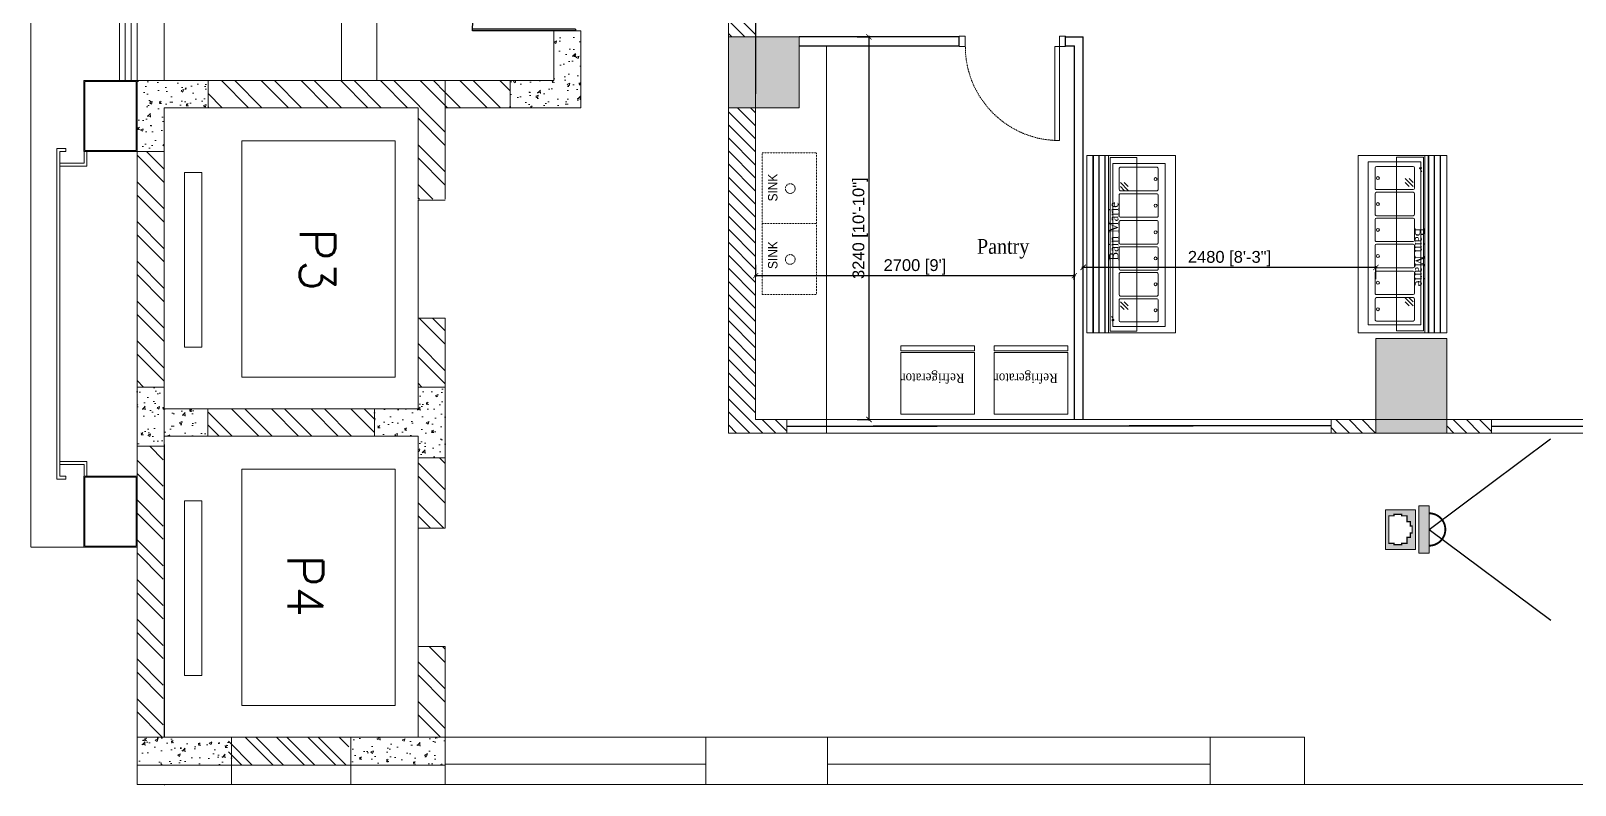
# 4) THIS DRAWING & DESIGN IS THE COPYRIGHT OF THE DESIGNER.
# Model space of a CAD drawing. Header units: millimetres. Extents: x 14520794 to 14796193, y 1415067 to 1454683.
# Drawn here: x 14520794 to 14533877, y 1436952 to 1443339 of the extents above; entities that cross this region are included whole.
import ezdxf
from ezdxf.enums import TextEntityAlignment as Align

# ---------------------------------------------------------------- set-up
doc = ezdxf.new("R2010")
doc.units = ezdxf.units.MM
doc.header["$LTSCALE"] = 0.01
doc.header["$MEASUREMENT"] = 0
doc.header["$PDMODE"] = 35
doc.linetypes.add('HIDDEN', pattern=[0.375, 0.25, -0.125])
doc.layers.get('0').update_dxf_attribs({"color": 6, "lineweight": 0})
doc.layers.get('Defpoints').update_dxf_attribs({"color": 2})
for name, color, linetype in [('12', 12, 'Continuous'), ('DOOR1', 5, 'Continuous'), ('DRIVE', 172, 'Continuous'), ('EPSILON DOME CAMERA', 1, 'Continuous'), ('GLASS', 5, 'Continuous'), ('LIGHT', 2, 'Continuous'), ('RCC', 7, 'Continuous'), ('STAIR', 2, 'Continuous'), ('TEMPLATE', 252, 'Continuous'), ('TEXT1', 5, 'Continuous'), ('WIN', 5, 'Continuous')]:
    doc.layers.add(name, color=color, linetype=linetype)
for name, color, linetype, lineweight in [('7', 7, 'Continuous', 9), ('8 core c.', 32, 'Continuous', 20), ('A-DOOR', 5, 'Continuous', 20), ('COL', 5, 'Continuous', 40), ('DIM', 6, 'Continuous', 13), ('ELE-1', 7, 'Continuous', 20), ('ELEV', 7, 'Continuous', 18), ('fur', 32, 'Continuous', 9), ('fur_h', 32, 'Continuous', 13), ('glass part', 5, 'Continuous', 0), ('H', 8, 'Continuous', 5), ('HIDDEN', 30, 'HIDDEN', 5), ('IP Patch Cod-Jack', 42, 'Continuous', 13), ('partition', 34, 'Continuous', 30), ('text-1', 2, 'Continuous', 25), ('TXT2', 7, 'Continuous', 15), ('WALL', 7, 'Continuous', 30)]:
    doc.layers.add(name, color=color, linetype=linetype, lineweight=lineweight)
doc.styles.add('250MM', font='romans.shx')
doc.styles.add('S2', font='arial.ttf', dxfattribs={"width": 0.9, "height": 150})
doc.styles.add('SMALL', font='arial.ttf', dxfattribs={"height": 100})
doc.styles.add('TIMES', font='times.ttf', dxfattribs={"width": 0.9, "height": 250})
doc.dimstyles.new('AJI', dxfattribs={"dimtxt": 200, "dimasz": 75, "dimexe": 100, "dimexo": 25, "dimgap": 50, "dimtad": 1, "dimdec": 0, "dimrnd": 5, "dimzin": 0, "dimdsep": 46, "dimtxsty": 'SMALL', "dimblk": 'ARCHTICK', "dimcen": 0, "dimdle": 100, "dimclrd": 7, "dimclre": 7, "dimclrt": 256, "dimazin": 0, "dimtfac": 1, "dimtdec": 0, "dimtofl": 0, "dimtmove": 0, "dimatfit": 3, "dimldrblk": 'CLOSEDBLANK', "dimfxl": 100, "dimtolj": 1, "dimtzin": 0, "dimarcsym": 0})
pattern_1 = [(50, (8764406.91, 736593.99), (227.730836, -19.923857), [23.8125, -261.9375]), (355, (8764406.91, 736593.99), (-44.054277, 238.821057), [19.05, -209.55073]), (100.4514447, (8764425.9, 736592.32), (183.676559, 218.89719), [20.237511, -222.612806]), (46.1842, (8764406.9, 736657.49), (338.848801, -52.55291), [35.71875, -392.90625]), (96.6355576, (8764435.15, 736653.1), (296.755168, 309.282656), [30.356279, -333.91951]), (351.184151, (8764406.9, 736657.5), (296.755168, 309.282656), [28.574959, -314.324665]), (21, (8764438.66, 736641.61), (189.517989, -127.831498), [23.8125, -261.9375]), (326, (8764438.66, 736641.6), (77.252535, 230.234958), [19.05, -209.55]), (71.451445, (8764454.46, 736630.96), (266.770524, 102.403461), [20.237511, -222.612422]), (37.5, (8764406.91, 736593.985), (3.8607541, 105.6937986), [0, -207.01, 0, -212.725, 0, -210.34375]), (7.5, (8764406.91, 736593.99), (83.5245781, 125.2257185), [0, -121.285, 0, -202.2475, 0, -80.16875]), (327.5, (8764336.11, 736593.985), (169.488244, -7.16093), [0, -79.375, 0, -247.65, 0, -328.6125]), (317.5, (8764304.36, 736593.99), (185.1614767, 31.7831138), [0, -103.1875, 0, -164.465, 0, -233.3625])]
pattern_2 = [(315, (8764406.91, 736593.99), (168.379802, 168.379802), []), (315, (8764406.91, 736481.73), (168.379802, 168.379802), [])]
pattern_3 = [(315, (8833005.4, 736593.985), (55.2427173, 55.2427173), [])]

# ---------------------------------------------------------------- blocks, each defined once
blk = doc.blocks.new('DOORR')
for p, q in [((0, 0.458), (-0.917, 0.458)), ((0, 0.444), (-0.917, 0.444)), ((0, 0.444), (0, 0.458))]:
    blk.add_line(p, q)
blk.add_arc((0, 0.458), 0.917, 180, 270)
blk = doc.blocks.new('A$C5AA46AE6')
at = {"layer": 'DOOR1', "xscale": -1133.994919283093, "yscale": 1133.994919283093, "zscale": 1133.994919283093}
blk.add_blockref('DOORR', (0, 520), dxfattribs=at)
blk = doc.blocks.new('312')
at = {"layer": 'fur_h', "ltscale": 5000}
for p, q in [((14580530, 1440801), (14579030, 1440801)), ((14579030, 1440801), (14579030, 1440050)), ((14580530, 1440050), (14580530, 1440801)), ((14579030, 1440749), (14580530, 1440749)), ((14579030, 1440745), (14580530, 1440745)), ((14579030, 1440699), (14580530, 1440699)), ((14579030, 1440695), (14580530, 1440695)), ((14579030, 1440649), (14580530, 1440649)), ((14579030, 1440645), (14580530, 1440645)), ((14580530, 1440617), (14579030, 1440617)), ((14580515, 1440604), (14579044, 1440604)), ((14579044, 1440604), (14579044, 1440376)), ((14579082, 1440581), (14579082, 1440137)), ((14580230, 1440581), (14579082, 1440581)), ((14579082, 1440581), (14580463, 1440581)), ((14579122, 1440517), (14579122, 1440206)), ((14579131, 1440586), (14579132, 1440571)), ((14579131, 1440584), (14579136, 1440583)), ((14579132, 1440578), (14579131, 1440577)), ((14579132, 1440573), (14579137, 1440572)), ((14579307, 1440527), (14579133, 1440527)), ((14579292, 1440516), (14579225, 1440449)), ((14579258, 1440516), (14579225, 1440483)), ((14579318, 1440206), (14579318, 1440517)), ((14579340, 1440517), (14579340, 1440206)), ((14579528, 1440527), (14579351, 1440527)), ((14579539, 1440206), (14579539, 1440517)), ((14579560, 1440517), (14579560, 1440206)), ((14579748, 1440527), (14579570, 1440527)), ((14579758, 1440206), (14579758, 1440517)), ((14579781, 1440517), (14579781, 1440206)), ((14579969, 1440527), (14579791, 1440527)), ((14579979, 1440206), (14579979, 1440517)), ((14580007, 1440517), (14580007, 1440206)), ((14580195, 1440527), (14580018, 1440527)), ((14580206, 1440206), (14580206, 1440517)), ((14580232, 1440517), (14580232, 1440206)), ((14580301, 1440516), (14580234, 1440449)), ((14580268, 1440516), (14580234, 1440483)), ((14580420, 1440527), (14580243, 1440527)), ((14580431, 1440206), (14580431, 1440517)), ((14580463, 1440581), (14580463, 1440137)), ((14580515, 1440376), (14580515, 1440604)), ((14579044, 1440376), (14580515, 1440376)), ((14579292, 1440483), (14579258, 1440449)), ((14580301, 1440483), (14580268, 1440449)), ((14579082, 1440137), (14580463, 1440137)), ((14579133, 1440195), (14579307, 1440195)), ((14579351, 1440195), (14579528, 1440195)), ((14579570, 1440195), (14579748, 1440195)), ((14579791, 1440195), (14579969, 1440195)), ((14580018, 1440195), (14580195, 1440195)), ((14580243, 1440195), (14580420, 1440195)), ((14579030, 1440050), (14580530, 1440050))]:
    blk.add_line(p, q, dxfattribs=at)
blk.add_lwpolyline([(14579132, 1440571, 0.063324), (14579137, 1440572, 0.07639), (14579141, 1440574, 0.107132), (14579144, 1440577, 0.14755), (14579144, 1440580, 0.14755), (14579143, 1440583, 0.107132), (14579140, 1440585, 0.07639), (14579136, 1440586, 0.063324), (14579131, 1440586, 0.063324)], format="xyb", dxfattribs=at)
for centre in [(14579220, 1440218), (14579440, 1440218), (14579659, 1440218), (14579880, 1440218), (14580106, 1440218), (14580331, 1440218)]:
    blk.add_circle(centre, 12.5, dxfattribs=at)
for centre, radius, start, end in [((14579133, 1440517), 10.4, 90, 180), ((14579144, 1440609), 29.3, 270.5583, 323.148), ((14579307, 1440517), 10.4, 0, 90), ((14579351, 1440517), 10.4, 90, 180), ((14579528, 1440517), 10.4, 0, 90), ((14579570, 1440517), 10.4, 90, 180), ((14579748, 1440517), 10.4, 0, 90), ((14579791, 1440517), 10.4, 90, 180), ((14579969, 1440517), 10.4, 0, 90), ((14580018, 1440517), 10.4, 90, 180), ((14580195, 1440517), 10.4, 0, 90), ((14580243, 1440517), 10.4, 90, 180), ((14580420, 1440517), 10.4, 0, 90), ((14579133, 1440206), 10.4, 180, 270), ((14579307, 1440206), 10.4, 270, 0), ((14579351, 1440206), 10.4, 180, 270), ((14579528, 1440206), 10.4, 270, 0), ((14579570, 1440206), 10.4, 180, 270), ((14579748, 1440206), 10.4, 270, 0), ((14579791, 1440206), 10.4, 180, 270), ((14579969, 1440206), 10.4, 270, 0), ((14580018, 1440206), 10.4, 180, 270), ((14580195, 1440206), 10.4, 270, 0), ((14580243, 1440206), 10.4, 180, 270), ((14580420, 1440206), 10.4, 270, 0)]:
    blk.add_arc(centre, radius, start, end, dxfattribs=at)
at = {"layer": 'TXT2', "color": 6, "style": 'TIMES', "width": 0.9}
blk.add_text('Bain Marie', height=80.6, dxfattribs=at).set_placement((14579641, 1440533))
blk = doc.blocks.new('e23')
h = blk.add_hatch(color=8)
h.dxf.hatch_style = 1
h.paths.add_polyline_path([(14607114, 1454453), (14607114, 1454683), (14606514, 1454683), (14606514, 1453883), (14607114, 1453883)])
h.paths.add_polyline_path([(14612941, 1454453), (14612941, 1454683), (14612141, 1454683), (14612141, 1453983), (14612141, 1453883), (14612341, 1453883), (14612941, 1453883)])
h.paths.add_polyline_path([(14618668, 1454451), (14618668, 1454683), (14617868, 1454683), (14617868, 1453883), (14618668, 1453883)])
h.paths.add_polyline_path([(14624396, 1454453), (14624396, 1454683), (14623596, 1454682), (14623596, 1453883), (14624396, 1453883)])
h.paths.add_polyline_path([(14629923, 1454683), (14629323, 1454683), (14629323, 1453883), (14629667, 1453883), (14629923, 1453883)])
h.paths.add_polyline_path([(14635750, 1454683), (14635150, 1454683), (14635150, 1453883), (14635394, 1453883), (14635750, 1453883)])
h.paths.add_polyline_path([(14641477, 1454683), (14640877, 1454683), (14640877, 1453883), (14641477, 1453883)])
h.paths.add_polyline_path([(14646962, 1454683), (14646419, 1454683), (14646419, 1453883), (14646962, 1453883)])
h.paths.add_polyline_path([(14646962, 1447593), (14646162, 1447593), (14646162, 1446793), (14646962, 1446793)])
h.paths.add_polyline_path([(14646962, 1443288), (14646362, 1443288), (14646362, 1442688), (14646962, 1442688)])
h.paths.add_polyline_path([(14635850, 1447593), (14635050, 1447593), (14635050, 1446793), (14635850, 1446793)])
h.paths.add_polyline_path([(14635750, 1440733), (14635150, 1440733), (14635150, 1440048), (14635150, 1439933), (14635750, 1439933)])
h.paths.add_polyline_path([(14641477, 1440733), (14640877, 1440733), (14640878, 1440048), (14640877, 1439933), (14640877, 1439933), (14641477, 1439933)])
h.paths.add_polyline_path([(14624396, 1447593), (14623596, 1447593), (14623596, 1446793), (14624396, 1446793)])
h.paths.add_polyline_path([(14618668, 1447593), (14617868, 1447593), (14617868, 1446793), (14618668, 1446793)])
h.paths.add_polyline_path([(14607214, 1447593), (14606414, 1447593), (14606414, 1446793), (14607214, 1446793)])
h.paths.add_polyline_path([(14607114, 1440733), (14606514, 1440733), (14606514, 1440048), (14606514, 1439933), (14607114, 1439933)])
h.paths.add_polyline_path([(14612942, 1440733), (14612342, 1440733), (14612342, 1440048), (14612342, 1439933), (14612942, 1439933)])
h.paths.add_polyline_path([(14618568, 1440733), (14617968, 1440733), (14617968, 1440048), (14617968, 1439933), (14618070, 1439933), (14618568, 1439933)])
h.paths.add_polyline_path([(14624296, 1440733), (14623696, 1440733), (14623696, 1440048), (14623696, 1439933), (14624296, 1439933)])
h.paths.add_polyline_path([(14629924, 1440733), (14629324, 1440733), (14629324, 1440048), (14629324, 1439933), (14629924, 1439933)])
h.paths.add_polyline_path([(14601387, 1440733), (14600787, 1440733), (14600787, 1440048), (14600787, 1439933), (14601387, 1439933)])
h.paths.add_polyline_path([(14595902, 1443288), (14595532, 1443288), (14595302, 1443288), (14595302, 1442688), (14595902, 1442688)])
h.paths.add_polyline_path([(14596102, 1447763), (14595303, 1447763), (14595303, 1446963), (14596102, 1446963)])
h.paths.add_polyline_path([(14595902, 1454683), (14595303, 1454683), (14595303, 1454453), (14595302, 1453883), (14595902, 1453883)])
at = {"layer": '7', "lineweight": 0}
h = blk.add_hatch(dxfattribs=at)
h.set_pattern_fill('ANSI31', color=8, scale=625, angle=-90, style=0)
h.set_pattern_definition(pattern_3)
h.paths.add_polyline_path([(14600787, 1454683), (14600787, 1454683), (14595903, 1454683), (14595903, 1454453), (14596623, 1454453), (14597688, 1454453), (14597688, 1452738), (14597803, 1452738), (14597953, 1452738), (14597953, 1452853), (14597803, 1452853), (14597803, 1454453), (14599818, 1454453), (14600785, 1454453)])
h.paths.add_polyline_path([(14601201, 1453883), (14600971, 1453883), (14600971, 1445792), (14595883, 1445793), (14595883, 1445787), (14595882, 1445793), (14595703, 1445793), (14595702, 1445787), (14595702, 1445793), (14595302, 1445793), (14595302, 1443288), (14595532, 1443288), (14595532, 1445563), (14601201, 1445563)])
h.paths.add_polyline_path([(14595532, 1442688), (14595302, 1442688), (14595302, 1439933), (14595797, 1439933), (14595797, 1440048), (14595532, 1440048)])
h = blk.add_hatch(dxfattribs=at)
h.set_pattern_fill('ANSI31', color=8, scale=625, angle=-90, style=0)
h.set_pattern_definition(pattern_3)
h.paths.add_polyline_path([(14601767, 1440048), (14601767, 1439933), (14601387, 1439933), (14601387, 1440048)])
h.paths.add_polyline_path([(14600787, 1440048), (14600787, 1439933), (14600407, 1439933), (14600407, 1440048)])
at = {"layer": 'ELE-1', "ltscale": 5000}
for points in [[(14595797, 1439933), (14600407, 1439933), (14600407, 1440048), (14595797, 1440048)], [(14601767, 1440048), (14606134, 1440048), (14606134, 1439933), (14601767, 1439933)]]:
    blk.add_lwpolyline(points, close=True, dxfattribs=at)
at = {"layer": 'glass part', "const_width": 12}
for points in [[(14600407, 1439996), (14595797, 1439990)], [(14606134, 1439990), (14601767, 1439990)]]:
    blk.add_lwpolyline(points, dxfattribs=at)
at = {"layer": 'WALL', "lineweight": 0}
for p, q in [((14595302, 1445962), (14595302, 1443288)), ((14595302, 1445793), (14595302, 1439933)), ((14595532, 1445563), (14595532, 1443288)), ((14595302, 1443288), (14595302, 1442688)), ((14595302, 1443288), (14595902, 1443288)), ((14595302, 1443288), (14595302, 1442688)), ((14595302, 1443288), (14595902, 1443288)), ((14595302, 1443288), (14595302, 1442688)), ((14595302, 1443288), (14595902, 1443288)), ((14595902, 1443288), (14595902, 1442688)), ((14595902, 1443288), (14595902, 1442688)), ((14595902, 1443288), (14595902, 1442688)), ((14595302, 1442688), (14595902, 1442688)), ((14595302, 1439933), (14595302, 1442688)), ((14595302, 1442688), (14595902, 1442688)), ((14595302, 1442688), (14595902, 1442688)), ((14595532, 1442688), (14595532, 1440048)), ((14600787, 1440733), (14600787, 1439933)), ((14600787, 1440733), (14601387, 1440733)), ((14600787, 1440733), (14600787, 1439933)), ((14600787, 1440733), (14601387, 1440733)), ((14601387, 1440733), (14601387, 1439933)), ((14601387, 1440733), (14601387, 1439933)), ((14595797, 1440048), (14595532, 1440048)), ((14595797, 1439933), (14595797, 1440048)), ((14600787, 1440048), (14600407, 1440048)), ((14600407, 1440048), (14600407, 1439933)), ((14600407, 1439933), (14600407, 1440048)), ((14601767, 1440048), (14601387, 1440048)), ((14601767, 1440048), (14601767, 1439933)), ((14595797, 1439933), (14595302, 1439933)), ((14600787, 1439933), (14600407, 1439933)), ((14600787, 1439933), (14601387, 1439933)), ((14600787, 1439933), (14601387, 1439933)), ((14601387, 1439933), (14601767, 1439933))]:
    blk.add_line(p, q, dxfattribs=at)
blk = doc.blocks.new('_ARCHTICK')
at = {"color": 0, "linetype": 'ByBlock', "const_width": 0.15}
blk.add_lwpolyline([(-0.5, -0.5), (0.5, 0.5)], dxfattribs=at)
blk = doc.blocks.new('*D62')
at = {"layer": 'Defpoints', "color": 0, "ltscale": 5000, "transparency": 16777216}
for p in [(14526934, 1441368), (14529634, 1441266), (14529634, 1441220)]:
    blk.add_point(p, dxfattribs=at)
at = {"layer": 'DIM', "color": 7, "lineweight": -2, "ltscale": 5000, "transparency": 16777216}
for p, q in [((14526934, 1441358), (14526934, 1441256)), ((14526924, 1441266), (14529644, 1441266)), ((14529634, 1441230), (14529634, 1441276))]:
    blk.add_line(p, q, dxfattribs=at)
at = {"layer": 'DIM', "color": 7, "lineweight": -2, "ltscale": 5000, "transparency": 16777216, "xscale": 45, "yscale": 45, "zscale": 45, "rotation": 180}
blk.add_blockref('_ARCHTICK', (14526934, 1441266), dxfattribs=at)
at = {"layer": 'DIM', "color": 7, "lineweight": -2, "ltscale": 5000, "transparency": 16777216, "xscale": 45, "yscale": 45, "zscale": 45}
blk.add_blockref('_ARCHTICK', (14529634, 1441266), dxfattribs=at)
at = {"layer": 'DIM', "ltscale": 5000, "transparency": 16777216, "insert": (14528284, 1441340), "char_height": 100, "attachment_point": 5, "style": 'SMALL'}
blk.add_mtext("\\A1;2700 [9']", dxfattribs=at)
blk = doc.blocks.new('_ClosedBlank')
at = {"color": 0, "linetype": 'ByBlock', "lineweight": -2}
for p, q in [((-1, 0.17), (0, 0)), ((-1, 0.17), (-1, -0.17)), ((0, 0), (-1, -0.17))]:
    blk.add_line(p, q, dxfattribs=at)
blk = doc.blocks.new('*D63')
at = {"layer": 'Defpoints', "color": 0, "ltscale": 5000, "transparency": 16777216}
for p in [(14527636, 1443288), (14527636, 1440048), (14527894, 1440048)]:
    blk.add_point(p, dxfattribs=at)
at = {"layer": 'DIM', "color": 7, "lineweight": -2, "ltscale": 5000, "transparency": 16777216}
for p, q in [((14527794, 1443288), (14527904, 1443288)), ((14527894, 1443298), (14527894, 1440038)), ((14527794, 1440048), (14527904, 1440048))]:
    blk.add_line(p, q, dxfattribs=at)
at = {"layer": 'DIM', "color": 7, "lineweight": -2, "ltscale": 5000, "transparency": 16777216, "xscale": 45, "yscale": 45, "zscale": 45}
for p, rotation in [((14527894, 1443288), 90), ((14527894, 1440048), 270)]:
    blk.add_blockref('_ARCHTICK', p, dxfattribs=dict(at, rotation=rotation))
at = {"layer": 'DIM', "ltscale": 5000, "transparency": 16777216, "insert": (14527820, 1441668), "char_height": 100, "attachment_point": 5, "rotation": 90, "style": 'SMALL'}
blk.add_mtext('\\A1;3240 [10\'-10"]', dxfattribs=at)
blk = doc.blocks.new('*D64')
at = {"layer": 'Defpoints', "color": 0, "ltscale": 5000, "transparency": 16777216}
for p in [(14529709, 1441336), (14529709, 1441173), (14532189, 1441173)]:
    blk.add_point(p, dxfattribs=at)
at = {"layer": 'DIM', "color": 7, "lineweight": -2, "ltscale": 5000, "transparency": 16777216}
for p, q in [((14532199, 1441336), (14529699, 1441336)), ((14529709, 1441236), (14529709, 1441346)), ((14532189, 1441236), (14532189, 1441346))]:
    blk.add_line(p, q, dxfattribs=at)
at = {"layer": 'DIM', "color": 7, "lineweight": -2, "ltscale": 5000, "transparency": 16777216, "xscale": 45, "yscale": 45, "zscale": 45, "rotation": 180}
blk.add_blockref('_ARCHTICK', (14529709, 1441336), dxfattribs=at)
at = {"layer": 'DIM', "color": 7, "lineweight": -2, "ltscale": 5000, "transparency": 16777216, "xscale": 45, "yscale": 45, "zscale": 45}
blk.add_blockref('_ARCHTICK', (14532189, 1441336), dxfattribs=at)
at = {"layer": 'DIM', "ltscale": 5000, "transparency": 16777216, "insert": (14530949, 1441410), "char_height": 100, "attachment_point": 5, "style": 'SMALL'}
blk.add_mtext('\\A1;2480 [8\'-3"]', dxfattribs=at)
blk = doc.blocks.new('SO_1000X2110_2-19')
at = {"layer": 'fur_h', "lineweight": 18}
for p, q in [((421, -115), (421, -1045)), ((465, -115), (421, -115)), ((465, -1045), (465, -115)), ((421, -1045), (465, -1045))]:
    blk.add_line(p, q, dxfattribs=at)
at = {"layer": 'fur_h'}
for points in [[(-525, -115), (-465, -115), (-465, -15), (-525, -15)], [(525, -115), (465, -115), (465, -15), (525, -15)]]:
    blk.add_lwpolyline(points, close=True, dxfattribs=at)
at = {"layer": 'HIDDEN', "ltscale": 5000}
blk.add_arc((465, -115), 930, 180, 270, dxfattribs=at)
blk = doc.blocks.new('data point')
at = {"layer": 'IP Patch Cod-Jack', "lineweight": 9}
h = blk.add_hatch(color=1, dxfattribs=at)
h.paths.add_polyline_path([(82919, 102817), (82593, 102817), (82593, 102568), (82919, 102568)])
h.paths.add_polyline_path([(82869, 102639), (82821, 102639), (82821, 102612), (82785, 102612), (82785, 102596), (82728, 102596), (82728, 102612), (82692, 102612), (82692, 102639), (82643, 102639), (82643, 102683), (82632, 102683), (82632, 102745), (82643, 102788), (82869, 102788), (82869, 102745), (82881, 102745), (82881, 102683), (82869, 102683)], flags=16)
at = {"layer": '8 core c.', "color": 7, "lineweight": 13}
for p, q in [((82632, 102745), (82632, 102683)), ((82869, 102745), (82881, 102745)), ((82632, 102683), (82643, 102683)), ((82692, 102639), (82692, 102612)), ((82692, 102612), (82728, 102612)), ((82728, 102612), (82728, 102596)), ((82728, 102596), (82785, 102596)), ((82785, 102612), (82785, 102596)), ((82785, 102612), (82821, 102612))]:
    blk.add_line(p, q, dxfattribs=at)
at = {"layer": '8 core c.', "color": 1, "lineweight": 13}
blk.add_line((82643, 102745), (82632, 102745), dxfattribs=at)
at = {"layer": '8 core c.', "color": 7, "lineweight": 13}
blk.add_lwpolyline([(82593, 102817), (82919, 102817), (82919, 102568), (82593, 102568)], close=True, dxfattribs=at)
for points in [[(82643, 102745), (82643, 102788), (82869, 102788), (82869, 102745)], [(82692, 102639), (82643, 102639), (82643, 102683)]]:
    blk.add_lwpolyline(points, dxfattribs=at)
at = {"layer": 'IP Patch Cod-Jack', "color": 7, "lineweight": 13}
for p, q in [((82881, 102745), (82881, 102683)), ((82821, 102639), (82821, 102612)), ((82869, 102683), (82881, 102683))]:
    blk.add_line(p, q, dxfattribs=at)
blk.add_lwpolyline([(82869, 102683), (82869, 102639), (82821, 102639)], dxfattribs=at)
at = {"layer": 'TEMPLATE', "color": 7, "lineweight": -3, "const_width": 10}
blk.add_lwpolyline([(82869, 102788), (82869, 102745), (82881, 102745), (82881, 102683), (82869, 102683), (82869, 102639), (82821, 102639), (82821, 102612), (82785, 102612), (82785, 102596), (82728, 102596), (82728, 102612), (82692, 102612), (82692, 102639), (82643, 102639), (82643, 102683), (82632, 102683), (82632, 102745), (82643, 102745), (82643, 102788), (82869, 102788)], dxfattribs=at)
blk = doc.blocks.new('DOME CAMERA')
at = {"layer": 'EPSILON DOME CAMERA', "linetype": 'Continuous', "lineweight": 9}
blk.add_hatch(color=256, dxfattribs=at).paths.add_polyline_path([(-137, 0), (-200, 0), (-200, -87), (200, -87), (200, 0), (137, 0)])
at = {"color": 1, "true_color": 0xff0000}
for p, q in [((0, -1), (-769, 1029)), ((0, 0), (769, 1030))]:
    blk.add_line(p, q, dxfattribs=at)
at = {"layer": 'EPSILON DOME CAMERA', "linetype": 'Continuous', "lineweight": 9}
blk.add_lwpolyline([(-137, 0, -1), (137, 0), (200, 0), (200, -87), (-200, -87), (-200, 0)], format="xyb", close=True, dxfattribs=at)
at = {"layer": 'EPSILON DOME CAMERA', "linetype": 'Continuous', "lineweight": 9, "const_width": 16}
blk.add_lwpolyline([(137, 0, 1), (-137, 0)], format="xyb", dxfattribs=at)
at = {"layer": 'EPSILON DOME CAMERA', "linetype": 'Continuous', "lineweight": 9}
blk.add_lwpolyline([(137, 0), (-137, 0)], dxfattribs=at)
at = {"layer": 'IP Patch Cod-Jack', "lineweight": 13, "xscale": 1.030757035158097, "yscale": 1.030757035158097, "zscale": 1.030757035158097, "rotation": 180}
blk.add_blockref('data point', (85302, 105608), dxfattribs=at)

msp = doc.modelspace()

# ---------------------------------------------------------------- hatches: boundary and pattern name
at = {"lineweight": 0}
h = msp.add_hatch(dxfattribs=at)
h.set_pattern_fill('AR-CONC', color=178, scale=1.25)
h.set_pattern_definition(pattern_1)
h.paths.add_polyline_path([(14525453.9, 1443287.6), (14525223.9, 1443287.6), (14525223.9, 1442917.6), (14524853.9, 1442917.6), (14524853.9, 1442687.6), (14525453.9, 1442687.6)])
h.paths.add_polyline_path([(14522294.6, 1442917.6), (14521694.6, 1442917.6), (14521694.6, 1442317.6), (14521923.9, 1442317.6), (14521923.9, 1442687.6), (14522294.6, 1442687.6)])
h.paths.add_polyline_path([(14521923.9, 1440322.6), (14521694.6, 1440322.6), (14521694.6, 1439907.6), (14521694.6, 1439821), (14521923.9, 1439821), (14521923.9, 1439907.6)])
h.paths.add_polyline_path([(14522293.9, 1440137.6), (14521924.2, 1440137.6), (14521924.2, 1439907.6), (14522293.9, 1439907.6)])
h.paths.add_polyline_path([(14524303.9, 1440322.6), (14524073.9, 1440322.6), (14524073.9, 1440137.6), (14523703.9, 1440137.6), (14523703.9, 1439907.6), (14524073.9, 1439907.6), (14524073.9, 1439722.6), (14524303.9, 1439722.6)])
h = msp.add_hatch(dxfattribs=at)
h.set_pattern_fill('AR-CONC', color=178, scale=1.25)
h.set_pattern_definition(pattern_1)
h.paths.add_polyline_path([(14524303.9, 1437121.6), (14524303.9, 1437357.6), (14523503.9, 1437357.6), (14523503.9, 1437121.6)])
h.paths.add_polyline_path([(14521694.6, 1437121.6), (14522493.9, 1437121.6), (14522493.9, 1437357.6), (14521694.6, 1437357.6)])
at = {"layer": '7', "lineweight": 0}
h = msp.add_hatch(dxfattribs=at)
h.set_pattern_fill('ANSI32', color=251, scale=25, angle=-90, style=0)
h.set_pattern_definition(pattern_2)
h.paths.add_polyline_path([(14524853.9, 1442917.6), (14524853.9, 1442687.6), (14524304.6, 1442687.6), (14524304.6, 1442917.6)])
at = {"layer": 'WALL', "lineweight": 0}
h = msp.add_hatch(dxfattribs=at)
h.set_pattern_fill('ANSI32', color=251, scale=25, angle=-90, style=0)
h.set_pattern_definition(pattern_2)
h.paths.add_polyline_path([(14524073.9, 1441912.6), (14524304.6, 1441912.6), (14524304.6, 1442917.6), (14522294.6, 1442917.6), (14522294.6, 1442687.6), (14524073.9, 1442687.6)])
h.paths.add_polyline_path([(14521923.9, 1442317.6), (14521923.9, 1440322.6), (14521693.9, 1440322.6), (14521693.9, 1442317.6)])
h.paths.add_polyline_path([(14524303.9, 1440906.6), (14524303.9, 1440322.6), (14524073.9, 1440322.6), (14524073.9, 1440906.6)])
h.paths.add_polyline_path([(14524303.9, 1439722.6), (14524303.9, 1439126.6), (14524074.6, 1439126.6), (14524074.6, 1439722.6)])
h.paths.add_polyline_path([(14523703.9, 1440137.6), (14523703.9, 1439907.6), (14522293.9, 1439907.6), (14522293.9, 1440137.6)])
h.paths.add_polyline_path([(14521915.2, 1439821), (14521915.2, 1437357.6), (14521693.9, 1437357.6), (14521693.9, 1439821)])
h.paths.add_polyline_path([(14524304.6, 1438126.6), (14524304.6, 1437357.6), (14524073.9, 1437357.6), (14524074.6, 1438126.6)])
h = msp.add_hatch(dxfattribs=at)
h.set_pattern_fill('ANSI32', color=6, scale=500, angle=270, style=0)
h.set_pattern_definition([(315, (15045559.76, 2673865.94), (132.582521, 132.582521), []), (315, (15045559.76, 2673777.55), (132.582521, 132.582521), [])])
h.paths.add_polyline_path([(14523488.6, 1437357.6), (14523488.6, 1437121.6), (14522467.7, 1437121.6), (14522467.7, 1437357.6)])

# ---------------------------------------------------------------- linework, layer by layer
at = {"layer": '12', "lineweight": 0, "elevation": -43}
for points in [[(14521243.5, 1442917.7), (14521243.5, 1442317.7), (14521693.6, 1442317.7), (14521693.6, 1442917.7)], [(14521251.5, 1442909.7), (14521251.5, 1442325.7), (14521685.6, 1442325.7), (14521685.6, 1442909.7)], [(14521243.5, 1438967.7), (14521243.5, 1439567.6), (14521693.6, 1439567.6), (14521693.6, 1438967.7)], [(14521251.5, 1438975.7), (14521251.5, 1439559.6), (14521685.6, 1439559.6), (14521685.6, 1438975.7)]]:
    msp.add_lwpolyline(points, close=True, dxfattribs=at)
at = {"layer": 'COL', "linetype": 'Continuous', "lineweight": 0}
for p, q in [((14522294.6, 1442917.6), (14522294.6, 1442687.6)), ((14524853.9, 1442687.6), (14524853.9, 1442917.6)), ((14521923.9, 1442687.6), (14521923.9, 1442317.6)), ((14521923.9, 1442687.6), (14522293.9, 1442687.6)), ((14521693.9, 1436957.6), (14521693.9, 1437357.6)), ((14521693.9, 1437357.6), (14522493.9, 1437357.6)), ((14522493.9, 1436957.6), (14522493.9, 1437357.6)), ((14523503.9, 1436957.6), (14523503.9, 1437357.6)), ((14524303.9, 1437357.6), (14523503.9, 1437357.6)), ((14521693.9, 1436957.6), (14522493.9, 1436957.6)), ((14524303.9, 1436957.6), (14523503.9, 1436957.6))]:
    msp.add_line(p, q, dxfattribs=at)
at = {"layer": 'COL', "lineweight": 0}
msp.add_line((14521923.9, 1442317.6), (14521694.6, 1442317.6), dxfattribs=at)
at = {"layer": 'DRIVE', "lineweight": 0, "ltscale": 200}
for p, q in [((14521013.6, 1439542.7, -61.3), (14521013.8, 1442342.7, -27.6)), ((14521088.6, 1442342.7, -61.3), (14521013.6, 1442342.7, -61.3)), ((14521088.6, 1442342.7, -61.3), (14521038.6, 1442342.7, -61.3)), ((14521088.6, 1442342.7, -61.3), (14521088.6, 1442317.7, -61.3)), ((14521038.6, 1439567.7, -61.3), (14521038.8, 1442317.7, -27.7)), ((14521088.6, 1442317.7, -61.3), (14521038.6, 1442317.7, -61.3)), ((14521088.6, 1442317.7, -61.3), (14521038.6, 1442317.7, -61.3)), ((14521243.6, 1442217.7, -61.3), (14521038.6, 1442217.7, -61.3)), ((14521243.6, 1442317.7, -61.3), (14521243.6, 1442217.7, -61.3)), ((14521268.6, 1442317.7, -61.3), (14521268.6, 1442192.7, -61.3)), ((14521268.6, 1442192.7, -61.3), (14521038.6, 1442192.7, -61.3)), ((14521268.6, 1439692.7, -61.3), (14521038.6, 1439692.7, -61.3)), ((14521243.6, 1439667.7, -61.3), (14521038.6, 1439667.7, -61.3)), ((14521243.6, 1439567.7, -61.3), (14521243.6, 1439667.7, -61.3)), ((14521268.6, 1439567.7, -61.3), (14521268.6, 1439692.7, -61.3)), ((14521088.6, 1439542.7, -61.3), (14521013.6, 1439542.7, -61.3)), ((14521088.6, 1439567.7, -61.3), (14521038.6, 1439567.7, -61.3)), ((14521088.6, 1439567.7, -61.3), (14521038.6, 1439567.7, -61.3)), ((14521088.6, 1439542.7, -61.3), (14521038.6, 1439542.7, -61.3)), ((14521088.6, 1439542.7, -61.3), (14521088.6, 1439567.7, -61.3))]:
    msp.add_line(p, q, dxfattribs=at)
at = {"layer": 'ELEV', "color": 7, "linetype": 'HIDDEN', "lineweight": 0, "ltscale": 500}
for p in [(14520793.9, 1452797.7), (14521243.5, 1438967.7, -43)]:
    msp.add_line(p, (14520793.6, 1438967.7, -43), dxfattribs=at)
at = {"layer": 'fur'}
msp.add_lwpolyline([(14527534.3, 1443212.6), (14527534.3, 1439932.6)], dxfattribs=at)
at = {"layer": 'fur_h', "ltscale": 5000}
for points in [[(14528789.2, 1440670.4), (14528165.1, 1440670.4), (14528165.1, 1440630.4), (14528789.2, 1440630.4)], [(14529579, 1440670.4), (14528954.9, 1440670.4), (14528954.9, 1440630.4), (14529579, 1440630.4)], [(14528789.2, 1440614.9), (14528165.1, 1440614.9), (14528165.1, 1440093.4), (14528789.2, 1440093.4)], [(14529579, 1440614.9), (14528954.9, 1440614.9), (14528954.9, 1440093.4), (14529579, 1440093.4)]]:
    msp.add_lwpolyline(points, close=True, dxfattribs=at)
at = {"layer": 'GLASS', "lineweight": 0}
for p, q in [((14521543.6, 1442917.7, -43), (14521543.9, 1448847.7)), ((14521593.6, 1442917.7, -43), (14521593.9, 1448847.7)), ((14521643.6, 1442917.7, -43), (14521643.9, 1448847.7))]:
    msp.add_line(p, q, dxfattribs=at)
at = {"layer": 'H', "color": 254, "true_color": 0xfeeab9}
msp.add_lwpolyline([(14532789.3, 1454452.6), (14574284.4, 1454452.6), (14574297.8, 1450476.4), (14575191.1, 1450476.4), (14575177.6, 1447517.6), (14577564.3, 1447517.6), (14577564.3, 1444332.6), (14578134.3, 1444332.6), (14578134.3, 1440047.6), (14526934.3, 1440047.6), (14526934.3, 1445562.6), (14532602.8, 1445562.6), (14532602.8, 1453882.6), (14532789.6, 1453882.6), (14532789.3, 1454452.6)], dxfattribs=at)
msp.add_lwpolyline([(14550070.3, 1454452.5), (14532789.3, 1454452.5), (14532789.3, 1453882.5), (14532602.8, 1453882.5), (14532602.8, 1445562.7), (14526934.5, 1445562.7), (14526934.3, 1440047.5), (14550070.3, 1440047.5)], close=True, dxfattribs=at)
msp.add_lwpolyline([(14550070.3, 1454452.5), (14532789.3, 1454452.5), (14532789.3, 1453882.5), (14532602.8, 1453882.5), (14532602.8, 1445562.7), (14526934.5, 1445562.7), (14526934.3, 1440047.5), (14550070.3, 1440047.5)], close=True, dxfattribs=at)
at = {"layer": 'HIDDEN'}
msp.add_line((14527449.9, 1441706.5), (14526989.6, 1441706.5), dxfattribs=at)
msp.add_lwpolyline([(14527449.9, 1442306.5), (14527449.9, 1441106.5), (14526989.6, 1441106.5), (14526989.6, 1442306.5)], close=True, dxfattribs=at)
for centre in [(14527227.4, 1442003.2), (14527227.4, 1441403.2)]:
    msp.add_circle(centre, 41.1, dxfattribs=at)
at = {"layer": 'LIGHT', "color": 1, "lineweight": 0}
for points in [[(14523881.1, 1440406.6), (14523881.1, 1442406.6), (14522581.1, 1442406.6), (14522581.1, 1440406.6)], [(14522094.4, 1440660.1), (14522094.4, 1442140), (14522241.9, 1442140), (14522241.9, 1440660.1)], [(14523881.1, 1437626.6), (14523881.1, 1439626.6), (14522581.1, 1439626.6), (14522581.1, 1437626.6)], [(14522094.4, 1437880.1), (14522094.4, 1439360), (14522241.9, 1439360), (14522241.9, 1437880.1)]]:
    msp.add_lwpolyline(points, close=True, dxfattribs=at)
at = {"layer": 'partition', "ltscale": 5000}
for p, q in [((14528659.3, 1443287.6), (14527304.3, 1443287.6)), ((14528659.3, 1443212.6), (14528659.3, 1443287.6)), ((14529559.3, 1443287.6), (14529634.3, 1443287.6)), ((14529559.3, 1443212.6), (14529559.3, 1443287.6)), ((14529634.3, 1443287.6), (14529709.3, 1443287.6)), ((14529709.3, 1440047.7), (14529709.3, 1443287.6)), ((14529709.3, 1442237.6), (14529709.3, 1443287.6)), ((14527304.3, 1443212.6), (14528659.3, 1443212.6)), ((14529559.3, 1443212.6), (14529634.3, 1443212.6)), ((14529634.3, 1440047.7), (14529634.3, 1443212.6)), ((14529634.3, 1442237.6), (14529634.3, 1443212.6))]:
    msp.add_line(p, q, dxfattribs=at)
at = {"layer": 'RCC', "lineweight": 0}
for p, q in [((14524074.6, 1441906.6), (14524304.6, 1441906.6)), ((14524074.6, 1438126.6), (14524304.6, 1438126.6))]:
    msp.add_line(p, q, dxfattribs=at)
at = {"layer": 'STAIR', "lineweight": 0}
msp.add_line((14521693.9, 1448847.6), (14521693.9, 1442917.6), dxfattribs=at)
msp.add_line((14521693.9, 1448847.6), (14521693.9, 1442917.6), dxfattribs=at)
at = {"layer": 'STAIR', "color": 1, "lineweight": 0}
for p, q in [((14523423.9, 1444417.6), (14523423.9, 1442917.6)), ((14523723.9, 1444417.6), (14523723.9, 1442917.6))]:
    msp.add_line(p, q, dxfattribs=at)
at = {"layer": 'WALL', "lineweight": 0}
for p, q in [((14521693.6, 1442902.7, 26.1), (14521693.6, 1448847.7, 26.1)), ((14521923.9, 1448847.6), (14521923.9, 1442917.6)), ((14525223.9, 1442917.6), (14525223.9, 1443338.7)), ((14525223.9, 1443338.7), (14525453.9, 1443338.7)), ((14525453.9, 1442687.6), (14525453.9, 1443338.7)), ((14521693.9, 1442917.6), (14521693.9, 1442747.6)), ((14522294.6, 1442917.6), (14522294.6, 1442687.6)), ((14524853.9, 1442917.6), (14524304.6, 1442917.6)), ((14525223.9, 1442917.6), (14524853.9, 1442917.6)), ((14524853.9, 1442687.6), (14524853.9, 1442917.6)), ((14525223.9, 1442917.6), (14524853.9, 1442917.6)), ((14521923.9, 1442687.6), (14521923.9, 1442317.6)), ((14521923.9, 1442687.6), (14522293.9, 1442687.6)), ((14524853.9, 1442687.6), (14524304.6, 1442687.6)), ((14525453.9, 1442687.6), (14524853.9, 1442687.6)), ((14525453.9, 1442687.6), (14524853.9, 1442687.6)), ((14521923.9, 1442317.6), (14521694.6, 1442317.6)), ((14521924.5, 1437357.6), (14521923.9, 1442317.6)), ((14521693.9, 1440322.6), (14521693.9, 1439821)), ((14521693.9, 1440322.6), (14521923.9, 1440322.6)), ((14521693.9, 1440322.6), (14521693.9, 1439722.6)), ((14521693.9, 1440322.6), (14521923.9, 1440322.6)), ((14521923.9, 1440322.6), (14521923.9, 1440137.6)), ((14521923.9, 1440322.6), (14521923.9, 1440137.6)), ((14524073.9, 1440322.6), (14524073.9, 1440137.6)), ((14524303.9, 1440322.6), (14524073.9, 1440322.6)), ((14524073.9, 1440322.6), (14524073.9, 1440137.6)), ((14524303.9, 1440322.6), (14524073.9, 1440322.6)), ((14524303.9, 1440322.6), (14524303.9, 1439722.6)), ((14524303.9, 1440322.6), (14524303.9, 1439722.6)), ((14521923.9, 1440137.6), (14522293.9, 1440137.6)), ((14521923.9, 1440137.6), (14522293.9, 1440137.6)), ((14522293.9, 1440137.6), (14522293.9, 1439907.6)), ((14522293.9, 1440137.6), (14522293.9, 1439907.6)), ((14524073.9, 1440137.6), (14523703.9, 1440137.6)), ((14523703.9, 1440137.6), (14523703.9, 1439907.6)), ((14524073.9, 1440137.6), (14523703.9, 1440137.6)), ((14523703.9, 1440137.6), (14523703.9, 1439907.6)), ((14521923.9, 1439907.6), (14522293.9, 1439907.6)), ((14521923.9, 1439907.6), (14521923.9, 1439821)), ((14521923.9, 1439907.6), (14522293.9, 1439907.6)), ((14521923.9, 1439907.6), (14521923.9, 1439722.6)), ((14524073.9, 1439907.6), (14523703.9, 1439907.6)), ((14524073.9, 1439907.6), (14523703.9, 1439907.6)), ((14524073.9, 1439907.6), (14524073.9, 1439722.6)), ((14524073.9, 1439907.6), (14524073.9, 1439722.6)), ((14521693.9, 1439821), (14521923.9, 1439821)), ((14521693.9, 1439821), (14521923.9, 1439821)), ((14524303.9, 1439722.6), (14524073.9, 1439722.6)), ((14524303.9, 1439722.6), (14524073.9, 1439722.6)), ((14521693.9, 1436957.6), (14521693.9, 1437357.6)), ((14521693.9, 1437357.6), (14522493.9, 1437357.6)), ((14522493.9, 1436957.6), (14522493.9, 1437357.6)), ((14523503.9, 1436957.6), (14523503.9, 1437357.6)), ((14524303.9, 1437357.6), (14523503.9, 1437357.6)), ((14524303.9, 1436957.6), (14524303.9, 1437357.6)), ((14524303.9, 1436957.6), (14524303.9, 1437357.6)), ((14530784.6, 1437358.3), (14524304.6, 1437358.3)), ((14526511.9, 1436957.6), (14526511.9, 1437357.6)), ((14527541.9, 1437357.6), (14526741.9, 1437357.6)), ((14527541.9, 1436957.6), (14527541.9, 1437357.6)), ((14530783.9, 1437357.6), (14531583.9, 1437357.6)), ((14530783.9, 1436957.6), (14530783.9, 1437357.6)), ((14531583.9, 1436957.6), (14531583.9, 1437357.6)), ((14526511.9, 1437128.3), (14524304.6, 1437128.3)), ((14530784.6, 1437128.3), (14527541.9, 1437128.3)), ((14521693.9, 1436957.6), (14522493.9, 1436957.6)), ((14521924.6, 1436951.6), (14521924.6, 1436957.6)), ((14522494.6, 1436957.6), (14530784.6, 1436957.6)), ((14524303.9, 1436957.6), (14523503.9, 1436957.6)), ((14527541.9, 1436957.6), (14526511.9, 1436957.6)), ((14530783.9, 1436957.6), (14531583.9, 1436957.6)), ((14531583.9, 1436957.6), (14534144.6, 1436957.6))]:
    msp.add_line(p, q, dxfattribs=at)
at = {"layer": 'WALL', "linetype": 'Continuous', "lineweight": 0}
for p, q in [((14526511.9, 1436957.6), (14526511.9, 1437357.6)), ((14527541.9, 1437357.6), (14526741.9, 1437357.6)), ((14527541.9, 1436957.6), (14527541.9, 1437357.6)), ((14530783.9, 1437357.6), (14531583.9, 1437357.6)), ((14530783.9, 1436957.6), (14530783.9, 1437357.6)), ((14531583.9, 1436957.6), (14531583.9, 1437357.6)), ((14527541.9, 1436957.6), (14526511.9, 1436957.6)), ((14530783.9, 1436957.6), (14531583.9, 1436957.6))]:
    msp.add_line(p, q, dxfattribs=at)
at = {"layer": 'WALL', "color": 6, "lineweight": 0}
for points in [[(14524304.6, 1441912.6), (14524304.6, 1442917.6), (14521694.6, 1442917.6), (14521694.6, 1439907.6)], [(14524303.9, 1439901.6), (14524303.9, 1440906.6), (14524073.9, 1440906.6), (14524073.9, 1440137.6), (14521923.9, 1440137.6), (14521923.9, 1442687.6), (14524073.9, 1442687.6), (14524073.9, 1441912.6)], [(14521694.6, 1440131.6), (14521694.6, 1437121.6), (14524304.6, 1437121.6), (14524304.6, 1438126.6)], [(14524073.9, 1438132.6), (14524073.9, 1437357.6), (14521923.9, 1437357.6), (14521923.9, 1439907.6), (14524073.9, 1439907.6), (14524073.9, 1439126.6), (14524303.9, 1439126.6), (14524303.9, 1440131.6)], [(14521924.6, 1439907.6), (14524074.6, 1439907.6)]]:
    msp.add_lwpolyline(points, dxfattribs=at)
at = {"layer": 'WIN', "lineweight": 0}
for p, q in [((14524074.6, 1440906.6), (14524074.6, 1441906.6)), ((14524074.6, 1438126.6), (14524074.6, 1439126.6))]:
    msp.add_line(p, q, dxfattribs=at)

# ---------------------------------------------------------------- block references
at = {"layer": 'A-DOOR', "color": 8, "xscale": 0.8571254599671906, "yscale": 0.8571254599671906, "zscale": 0.8571254599671906, "rotation": 1.084576895521463e-06}
msp.add_blockref('SO_1000X2110_2-19', (14529109.3, 1443305.8), dxfattribs=at)
at = {"layer": 'EPSILON DOME CAMERA', "rotation": 269.9999999999857}
msp.add_blockref('DOME CAMERA', (14532640.6, 1439116.3), dxfattribs=at)
at = {"layer": 'partition'}
msp.add_blockref('e23', (-68598, 0), dxfattribs=at)
for p, rotation in [((15970540.7, -13138247.1), 89.999999999986), ((13091988.1, 16021312.3), 270.0000000000021)]:
    msp.add_blockref('312', p, dxfattribs=dict(at, rotation=rotation))
at = {"layer": 'WALL', "color": 6, "lineweight": 0, "xscale": 0.8399999999674075, "yscale": 0.8399999999674075, "zscale": 0.8399999999674075, "rotation": 180}
msp.add_blockref('A$C5AA46AE6', (14525407.8, 1444211.8), dxfattribs=at)

# ---------------------------------------------------------------- texts
at = {"layer": 'text-1', "color": 7, "ltscale": 20, "char_height": 80, "attachment_point": 1, "rotation": 90, "style": 'S2'}
for insert in [(14527038.9, 1441894.6, 0), (14527038.9, 1441322.6, 0)]:
    msp.add_mtext_dynamic_manual_height_columns('SINK', width=699.918, gutter_width=750, heights=[0], dxfattribs=dict(at, insert=insert))
at = {"layer": 'TEXT1', "lineweight": 0, "style": '250MM'}
for s, p in [('P3', (14523072.8, 1441401.7)), ('P4', (14522969.1, 1438639.5))]:
    msp.add_text(s, height=300, rotation=270, dxfattribs=at).set_placement(p, align=Align.CENTER)
at = {"layer": 'TXT2', "color": 5, "style": 'TIMES', "width": 0.9}
msp.add_text('Pantry ', height=125, dxfattribs=at).set_placement((14528809.3, 1441451.5, -8))
at = {"layer": 'TXT2', "color": 6, "style": 'TIMES', "width": 0.9}
for p in [(14528703.7, 1440437.2), (14529493.5, 1440437.2)]:
    msp.add_text('Refrigerator', height=80.64, rotation=180, dxfattribs=at).set_placement(p)

# ---------------------------------------------------------------- dimensions: what is measured, and where the dimension line sits
at = {"layer": 'DIM', "ltscale": 5000}
dim = msp.add_linear_dim(base=(14527894.1, 1440047.6), p1=(14527635.7, 1443287.7), p2=(14527635.7, 1440047.6), angle=90, dimstyle='AJI', override={"dimtxt": 95, "dimasz": 45, "dimexe": 10, "dimexo": 10, "dimgap": 10, "dimdle": 10, "dimfxlon": 1, "dimarcsym": 1}, dxfattribs=at)
dim.commit()
dim.dimension.update_dxf_attribs({"geometry": '*D63', "text_midpoint": (14527820, 1441667.7)})
for base, p1, p2, picture, middle in [((14529709.3, 1441336.1), (14532189.3, 1441173.4), (14529709.3, 1441173.4), '*D64', (14530949.3, 1441410.2)), ((14529634.3, 1441265.6), (14526934.3, 1441367.6), (14529634.3, 1441219.5), '*D62', (14528284.3, 1441339.7))]:
    dim = msp.add_linear_dim(base=base, p1=p1, p2=p2, dimstyle='AJI', override={"dimtxt": 95, "dimasz": 45, "dimexe": 10, "dimexo": 10, "dimgap": 10, "dimdle": 10, "dimfxlon": 1, "dimarcsym": 1}, dxfattribs=at)
    dim.commit()
    dim.dimension.update_dxf_attribs({"geometry": picture, "text_midpoint": middle})

doc.saveas('drawing.dxf')
